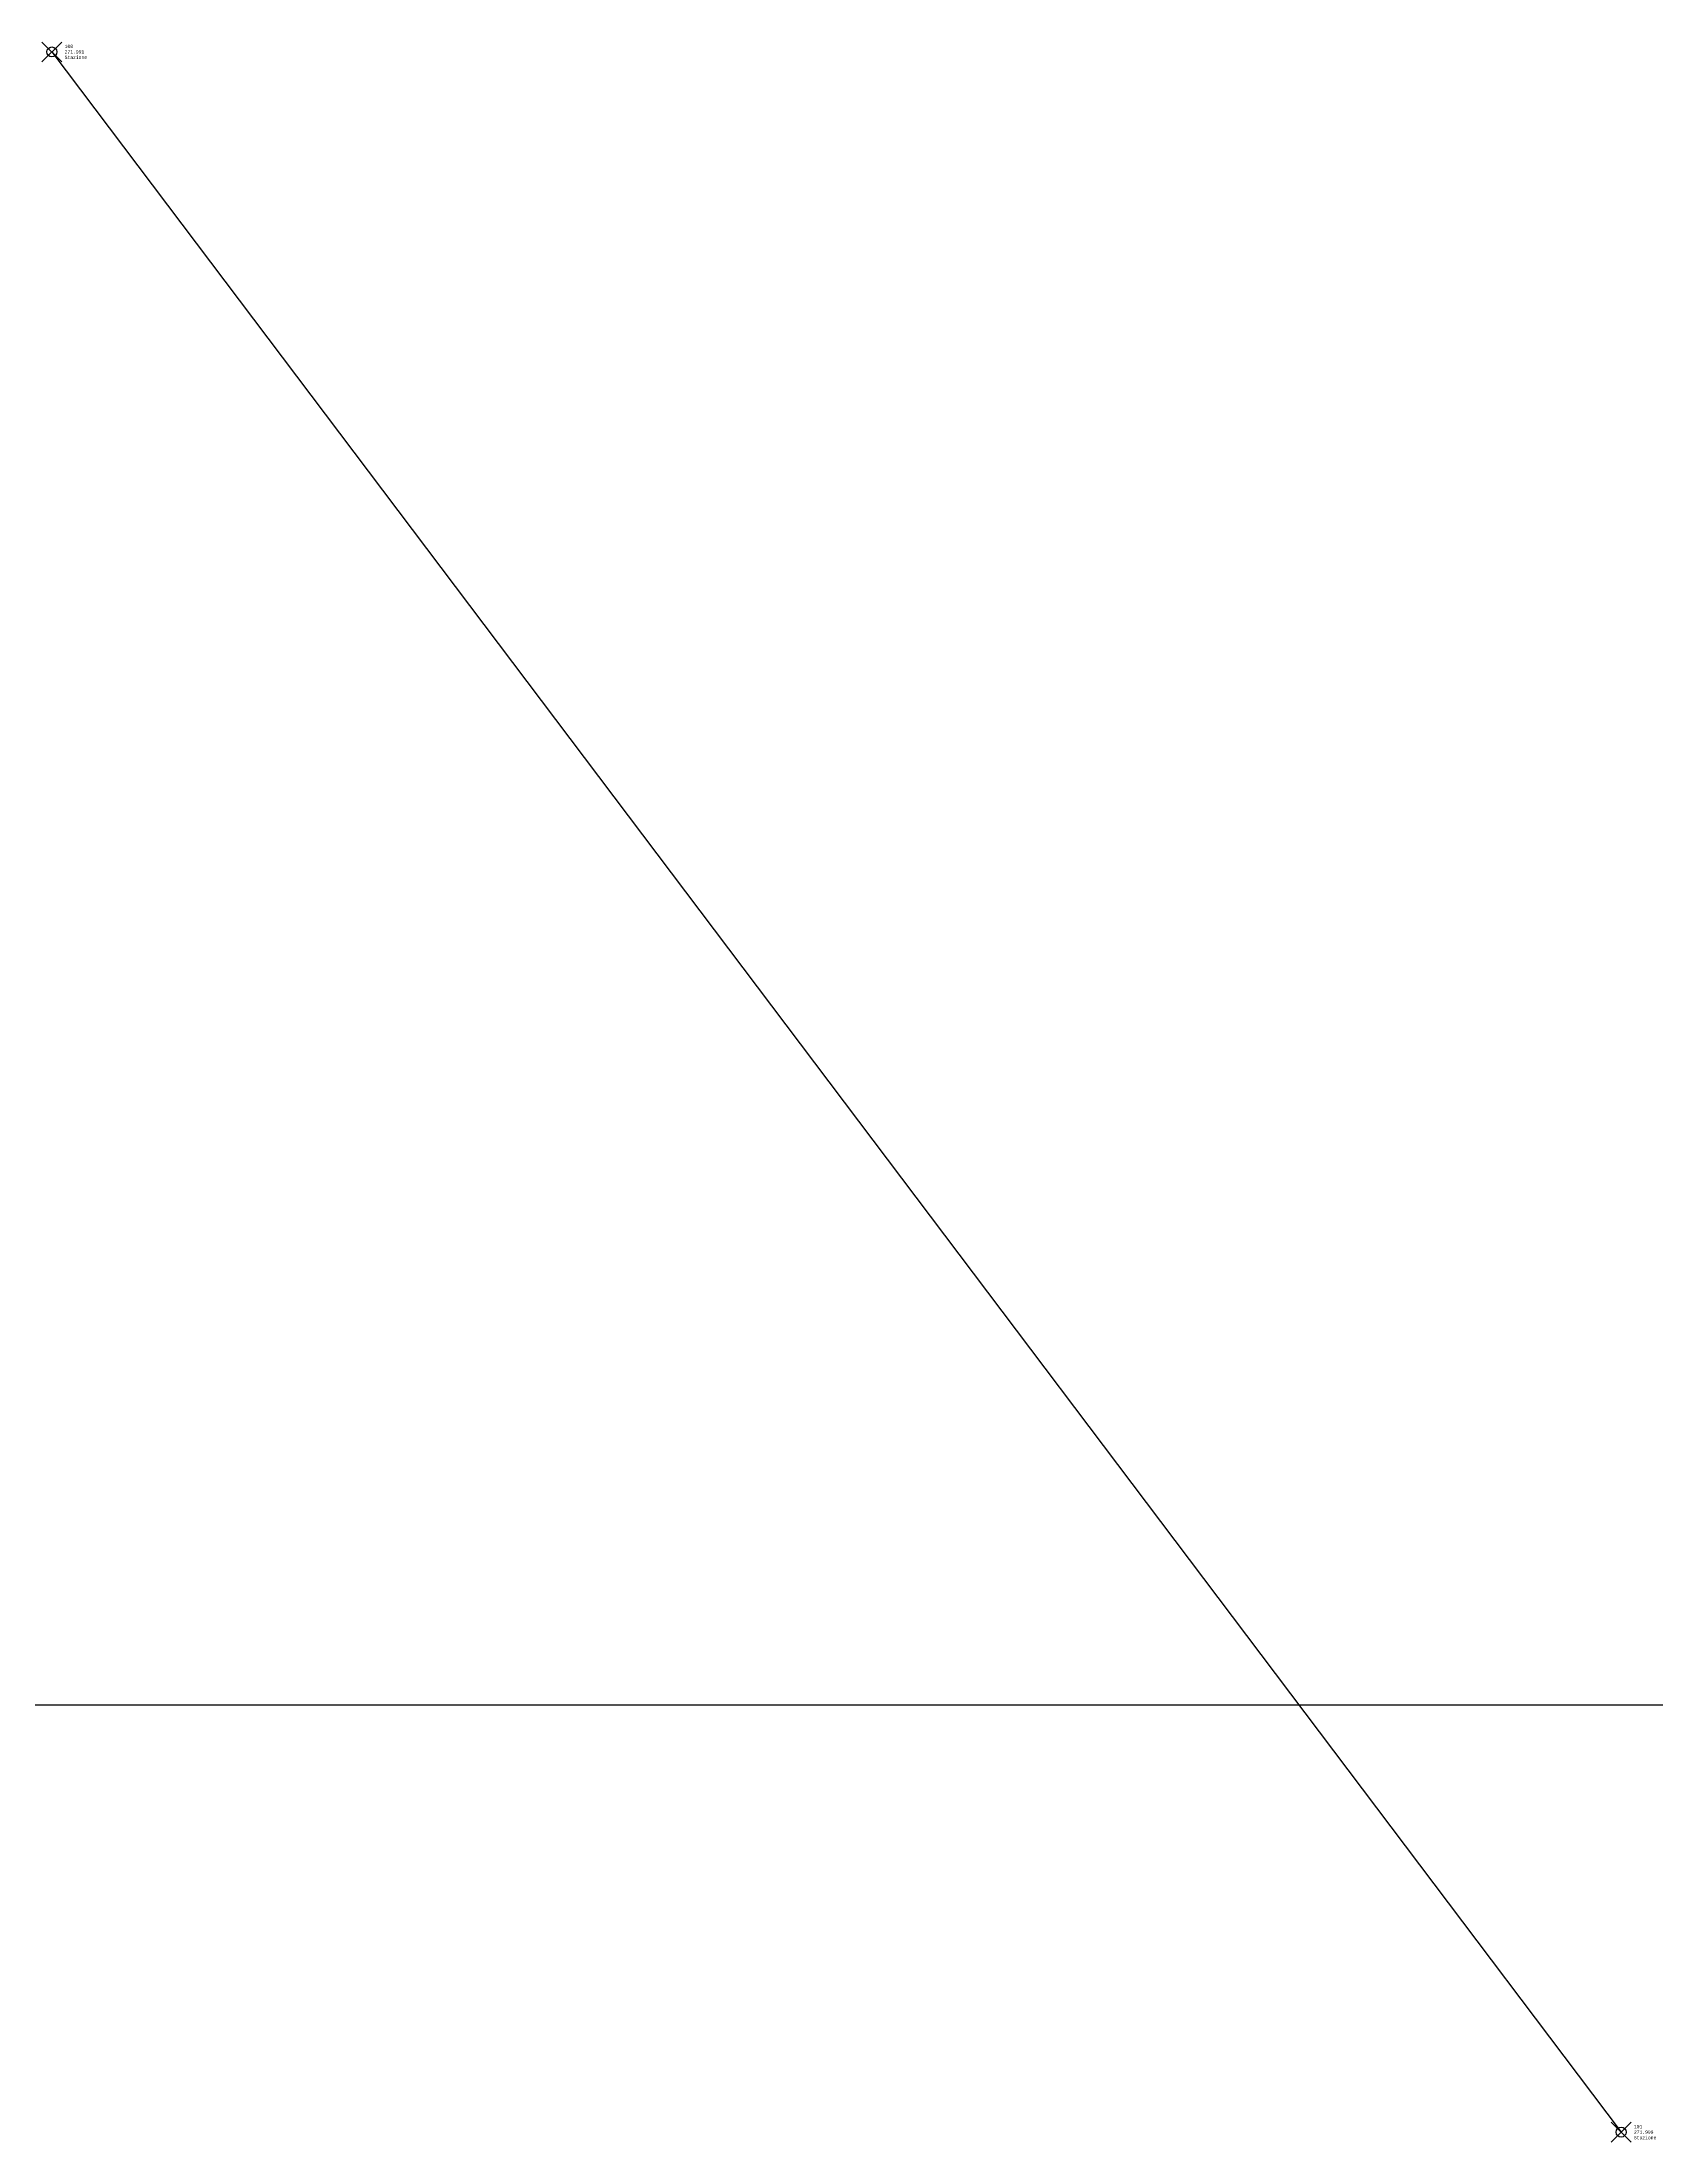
# Model space of a CAD drawing. Extents: x -283400 to 1362241, y -614024 to 292829.
# Drawn here: x 920257 to 969223, y -563885 to -500181 of the extents above; entities that cross this region are included whole.
import ezdxf
from ezdxf.enums import TextEntityAlignment as Align

# ---------------------------------------------------------------- set-up
doc = ezdxf.new("R2010")
doc.units = 0
doc.header["$PDMODE"] = 35
doc.header["$PDSIZE"] = 300
for name, color, linetype in [('pntdesc', 1, 'Continuous'), ('pntelev', 2, 'Continuous'), ('pntno', 3, 'Continuous')]:
    doc.layers.add(name, color=color, linetype=linetype)
doc.styles.get("Standard").update_dxf_attribs({"font": 'consola.ttf', "height": 500})

msp = doc.modelspace()

# ---------------------------------------------------------------- linework, layer by layer
msp.add_xline((0, -550620), (1, 0))
at = {"color": 244, "lineweight": 30, "true_color": 0x991b1e}
for points in [[(920557, -500481, -2033), (968165, -563585, -2026)], [(920557, -500481, -2033), (920557, -500481, -2033)]]:
    msp.add_polyline3d(points, dxfattribs=at)
for p in [(920557, -500481, -2033), (968165, -563585, -2026)]:
    msp.add_point(p, dxfattribs=at)

# ---------------------------------------------------------------- texts
at = {"layer": 'pntdesc', "color": 244, "lineweight": 30, "true_color": 0x991b1e}
for p in [(920946, -500647, -2033), (968554, -563752, -2026)]:
    msp.add_text('Stazione', height=100, dxfattribs=at).set_placement(p, align=Align.MIDDLE_LEFT)
at = {"layer": 'pntelev', "color": 244, "lineweight": 30, "true_color": 0x991b1e}
for s, p in [('271.991', (920946, -500481, -2033)), ('271.999', (968554, -563585, -2026))]:
    msp.add_text(s, height=100, dxfattribs=at).set_placement(p, align=Align.MIDDLE_LEFT)
at = {"layer": 'pntno', "color": 244, "lineweight": 30, "true_color": 0x991b1e}
for s, p in [('100', (920946, -500314, -2033)), ('101', (968554, -563418, -2026))]:
    msp.add_text(s, height=100, dxfattribs=at).set_placement(p, align=Align.MIDDLE_LEFT)

doc.saveas('drawing.dxf')
